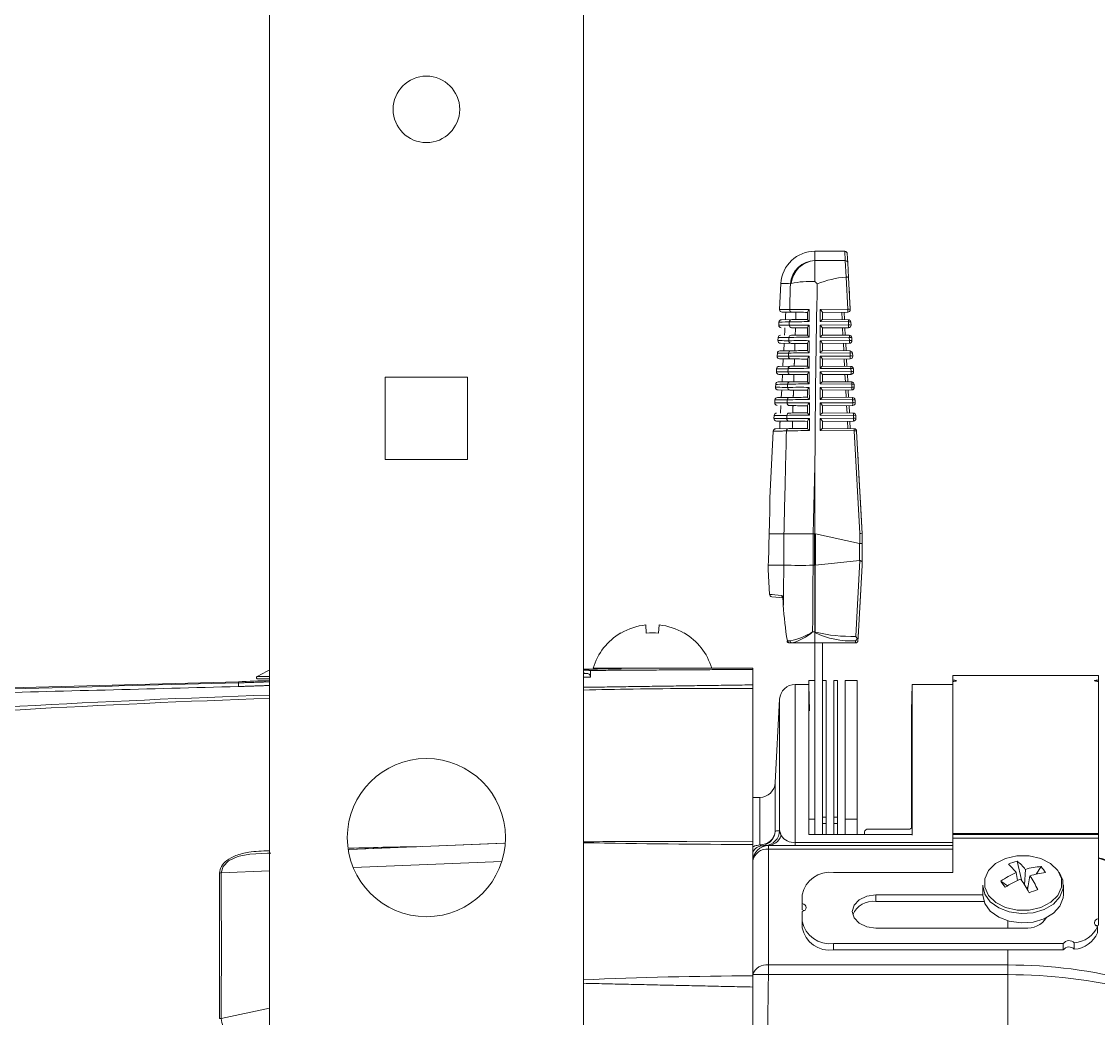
# Model space of a CAD drawing. Extents: x 8 to 113, y 2 to 87.
# Drawn here: x 14.934 to 19.222, y 38.847 to 42.817 of the extents above; entities that cross this region are included whole.
import ezdxf

# ---------------------------------------------------------------- set-up
doc = ezdxf.new("R2010")
doc.units = 0
doc.header["$MEASUREMENT"] = 0
doc.layers.add('OBJECT', color=7, linetype='CONTINUOUS')

msp = doc.modelspace()

# ---------------------------------------------------------------- linework, layer by layer
at = {"layer": 'OBJECT', "linetype": 'Continuous', "lineweight": 15}
for p, q in [((15.921, 44.9977), (15.921, 36.0251)), ((17.171, 44.9977), (17.171, 36.0251)), ((18.2117, 41.9027), (18.0927, 41.9027)), ((18.2136, 41.8657), (18.2117, 41.9027)), ((18.2236, 41.8564), (18.2217, 41.8933)), ((18.0931, 41.8657), (18.2136, 41.8657)), ((18.2168, 41.8001), (18.2136, 41.8657)), ((18.2236, 41.8564), (18.2267, 41.7977)), ((17.9578, 41.7748), (17.9524, 41.6708)), ((18.224, 41.6714), (18.2172, 41.8001)), ((18.2267, 41.7977), (18.2334, 41.6708)), ((18.2289, 41.7574), (18.2302, 41.7316)), ((18.2334, 41.6708), (18.2318, 41.7024)), ((18.0021, 41.6599), (17.9623, 41.6602)), ((18.1136, 41.6705), (18.224, 41.6714)), ((18.1136, 41.6224), (18.1136, 41.6705)), ((18.2235, 41.6602), (18.1231, 41.6593)), ((18.1231, 41.6595), (18.1231, 41.6311)), ((18.2011, 41.6304), (18.1995, 41.66)), ((18.209, 41.6601), (18.2105, 41.6303)), ((17.9498, 41.6207), (17.9491, 41.6088)), ((18.0007, 41.6306), (17.9597, 41.6302)), ((18.2266, 41.6214), (18.1136, 41.6224)), ((18.1136, 41.6085), (18.2272, 41.6095)), ((18.1136, 41.5604), (18.1136, 41.6085)), ((18.1231, 41.6311), (18.2262, 41.6302)), ((18.2268, 41.5983), (18.1231, 41.5973)), ((18.1231, 41.5975), (18.1231, 41.5691)), ((18.2044, 41.5684), (18.2028, 41.598)), ((18.2122, 41.5981), (18.2138, 41.5683)), ((18.2272, 41.6095), (18.2266, 41.6214)), ((18.2361, 41.6207), (18.2367, 41.6088)), ((17.9465, 41.5587), (17.9459, 41.5468)), ((18.2299, 41.5594), (18.1136, 41.5604)), ((18.1231, 41.5691), (18.2295, 41.5682)), ((18.2305, 41.5475), (18.2299, 41.5594)), ((18.2394, 41.5587), (18.24, 41.5468)), ((17.9532, 41.5061), (17.9973, 41.5065)), ((17.9986, 41.5359), (17.9558, 41.5363)), ((17.9704, 41.5363), (17.9688, 41.5061)), ((18.1136, 41.5465), (18.2305, 41.5475)), ((18.1136, 41.4984), (18.1136, 41.5465)), ((18.2301, 41.5363), (18.1231, 41.5353)), ((18.1231, 41.5355), (18.1231, 41.5071)), ((18.1231, 41.5071), (18.2327, 41.5061)), ((18.2077, 41.5064), (18.2061, 41.5361)), ((18.2155, 41.5362), (18.2171, 41.5063)), ((17.9433, 41.4967), (17.9427, 41.4849)), ((17.9969, 41.4739), (17.9525, 41.4743)), ((17.9671, 41.4744), (17.9655, 41.4441)), ((18.2332, 41.4974), (18.1136, 41.4984)), ((18.1136, 41.4845), (18.2338, 41.4855)), ((18.1136, 41.4364), (18.1136, 41.4845)), ((18.2334, 41.4743), (18.1231, 41.4733)), ((18.1231, 41.4735), (18.1231, 41.4451)), ((18.2109, 41.4443), (18.2094, 41.4741)), ((18.2188, 41.4742), (18.2204, 41.4442)), ((18.2338, 41.4855), (18.2332, 41.4974)), ((18.2426, 41.4967), (18.2433, 41.4848)), ((17.94, 41.4347), (17.9394, 41.4229)), ((17.9499, 41.4441), (17.9956, 41.4445)), ((18.2364, 41.4353), (18.1136, 41.4364)), ((18.1136, 41.4225), (18.2371, 41.4236)), ((18.1136, 41.3744), (18.1136, 41.4225)), ((18.1231, 41.4451), (18.236, 41.4441)), ((18.2371, 41.4236), (18.2364, 41.4353)), ((18.2459, 41.4346), (18.2465, 41.4229)), ((16.382, 41.4017), (16.382, 41.0737)), ((16.71, 41.4017), (16.382, 41.4017)), ((16.71, 41.0737), (16.71, 41.4017)), ((17.9467, 41.3821), (17.9939, 41.3825)), ((17.9952, 41.4119), (17.9493, 41.4123)), ((17.9639, 41.4124), (17.9623, 41.382)), ((18.2366, 41.4123), (18.1231, 41.4113)), ((18.1231, 41.4115), (18.1231, 41.3831)), ((18.1231, 41.3831), (18.2393, 41.3821)), ((18.2142, 41.3823), (18.2126, 41.4121)), ((18.2221, 41.4122), (18.2236, 41.3822)), ((17.9368, 41.3727), (17.9362, 41.361)), ((17.9936, 41.35), (17.9461, 41.3504)), ((17.9606, 41.3504), (17.959, 41.32)), ((18.2397, 41.3733), (18.1136, 41.3744)), ((18.1136, 41.3605), (18.2403, 41.3616)), ((18.1136, 41.3124), (18.1136, 41.3605)), ((18.2399, 41.3504), (18.1231, 41.3493)), ((18.1231, 41.3495), (18.1231, 41.3211)), ((18.2175, 41.3203), (18.2159, 41.3502)), ((18.2253, 41.3502), (18.2269, 41.3202)), ((18.2403, 41.3616), (18.2397, 41.3733)), ((18.2492, 41.3726), (18.2498, 41.3609)), ((17.9335, 41.3107), (17.9329, 41.299)), ((17.9434, 41.3201), (17.9923, 41.3205)), ((18.243, 41.3113), (18.1136, 41.3124)), ((18.1136, 41.2985), (18.2436, 41.2996)), ((18.1136, 41.2504), (18.1136, 41.2985)), ((18.1231, 41.3211), (18.2426, 41.3201)), ((18.2436, 41.2996), (18.243, 41.3113)), ((18.2525, 41.3106), (18.2531, 41.2989)), ((18.2463, 41.2492), (18.1136, 41.2504)), ((18.2432, 41.2884), (18.1231, 41.2873)), ((18.1231, 41.2875), (18.1231, 41.2591)), ((18.1231, 41.2591), (18.2458, 41.258)), ((18.2208, 41.2582), (18.2192, 41.2882)), ((18.2286, 41.2883), (18.2302, 41.2582)), ((18.2469, 41.2376), (18.2463, 41.2492)), ((17.9303, 41.2487), (17.9297, 41.2371)), ((17.9904, 41.226), (17.9396, 41.2264)), ((18.1136, 41.2365), (18.2469, 41.2376)), ((18.1136, 41.1884), (18.1136, 41.2365)), ((18.2464, 41.2264), (18.1231, 41.2253)), ((18.1231, 41.2255), (18.1231, 41.1971)), ((18.224, 41.1962), (18.2224, 41.2262)), ((18.2319, 41.2263), (18.2335, 41.1961)), ((18.2557, 41.2486), (18.2563, 41.237)), ((17.927, 41.1867), (17.913, 40.9192)), ((17.9369, 41.196), (17.9891, 41.1965)), ((18.2495, 41.1872), (18.1136, 41.1884)), ((18.1231, 41.1971), (18.2491, 41.196)), ((18.2711, 40.7787), (18.2495, 41.1872)), ((18.259, 41.1865), (18.2806, 40.7777)), ((18.2629, 41.1133), (18.259, 41.1865)), ((18.265, 41.0732), (18.2629, 41.1133)), ((16.382, 41.0737), (16.71, 41.0737)), ((18.0931, 41.0664), (18.0931, 40.7778)), ((18.2752, 40.8789), (18.2682, 41.0127)), ((18.2806, 40.7777), (18.2752, 40.8789)), ((17.9697, 40.7777), (17.9102, 40.7777)), ((17.9697, 40.6532), (17.9697, 40.7777)), ((18.0859, 40.7777), (18.0863, 40.7777)), ((18.0863, 40.7777), (18.0863, 40.6527)), ((18.0915, 40.7777), (18.0863, 40.7777)), ((18.0915, 40.6527), (18.0915, 40.7777)), ((18.0947, 40.7774), (18.0947, 40.6529)), ((18.2709, 40.7392), (18.0947, 40.7774)), ((18.2711, 40.7392), (18.2711, 40.7787)), ((18.2806, 40.7777), (18.2806, 40.7777)), ((18.2806, 40.7777), (18.2806, 40.7386)), ((18.2709, 40.7392), (18.2711, 40.7392)), ((18.2709, 40.6715), (18.2709, 40.7392)), ((18.2806, 40.7386), (18.2806, 40.661)), ((17.9691, 40.6527), (17.9067, 40.6527)), ((18.0863, 40.6527), (18.0858, 40.6527)), ((18.0863, 40.6527), (18.0915, 40.6527)), ((18.0923, 40.6527), (18.0915, 40.6527)), ((18.0923, 40.3872), (18.0923, 40.6527)), ((18.0947, 40.6529), (18.0939, 40.6528)), ((18.0939, 40.6528), (18.0939, 40.3872)), ((18.0947, 40.6529), (18.2709, 40.6715)), ((18.2559, 40.3692), (18.2722, 40.6713)), ((18.2806, 40.6527), (18.2649, 40.3645)), ((18.2713, 40.4824), (18.2806, 40.6527)), ((18.2806, 40.661), (18.2806, 40.6527)), ((17.9066, 40.6349), (17.9119, 40.5364)), ((17.9697, 40.5227), (17.921, 40.5269)), ((17.966, 40.5115), (17.967, 40.4935)), ((17.4216, 40.3819), (17.4192, 40.4148)), ((17.4728, 40.4148), (17.4703, 40.3819)), ((17.3195, 40.3828), (17.3202, 40.3819)), ((17.5717, 40.3819), (17.5725, 40.3828)), ((18.0838, 40.3872), (18.0923, 40.3872)), ((18.0931, 40.3842), (18.0931, 40.3427)), ((18.2543, 40.3428), (18.2547, 40.3511)), ((18.2643, 40.3523), (18.2663, 40.3893)), ((18.2649, 40.3645), (18.2643, 40.3523)), ((18.0931, 40.3427), (18.0014, 40.3427)), ((18.2454, 40.3427), (18.0931, 40.3427)), ((18.0931, 40.3427), (18.0931, 40.1612)), ((18.1231, 40.3427), (18.1231, 40.1612)), ((17.21, 40.2427), (17.682, 40.2427)), ((17.321, 40.2427), (17.321, 40.24)), ((17.571, 40.242), (17.571, 40.2427)), ((17.846, 40.2427), (17.846, 40.2375)), ((17.846, 40.2375), (17.846, 40.176)), ((15.7973, 40.1883), (11.5546, 40.0772)), ((15.7973, 40.1883), (15.7973, 40.1839)), ((15.921, 40.2087), (15.8721, 40.2087)), ((15.921, 40.1995), (15.8748, 40.1995)), ((18.0691, 40.1777), (18.0143, 40.1777)), ((18.0143, 40.1777), (18.0143, 39.5476)), ((18.0931, 40.1927), (18.0691, 40.1927)), ((18.0691, 39.6405), (18.0691, 40.1927)), ((18.138, 40.1927), (18.1231, 40.1927)), ((18.138, 40.1927), (18.138, 39.6494)), ((18.1829, 40.1927), (18.168, 40.1927)), ((18.168, 40.1927), (18.168, 39.6494)), ((18.1829, 40.1927), (18.1829, 39.6494)), ((18.2609, 40.1927), (18.2129, 40.1927)), ((18.2129, 40.1927), (18.2129, 39.6405)), ((18.2609, 40.1927), (18.2609, 39.6405)), ((18.4796, 40.1776), (18.4768, 40.072)), ((18.6418, 40.1777), (18.4796, 40.1777)), ((19.2218, 40.2137), (18.6418, 40.2137)), ((18.6418, 40.2137), (18.6418, 40.1949)), ((18.6418, 40.1898), (18.6418, 40.1949)), ((18.6418, 40.1898), (18.6418, 39.5835)), ((19.2218, 40.2137), (19.2218, 40.1949)), ((19.2218, 40.1898), (19.2218, 40.1949)), ((19.2218, 40.1898), (19.2218, 39.5835)), ((17.846, 39.5449), (17.846, 40.1614)), ((18.0719, 40.0719), (18.0691, 40.1758)), ((18.0931, 39.6405), (18.0931, 40.1612)), ((18.1231, 40.1612), (18.1231, 39.6494)), ((17.9523, 40.119), (17.9349, 39.7865)), ((17.9523, 39.5948), (17.9523, 40.119)), ((18.4768, 40.0727), (18.4768, 39.6381)), ((17.9349, 39.7865), (17.9349, 39.5937)), ((18.48, 39.7587), (18.4768, 39.6381)), ((17.873, 39.7277), (17.846, 39.7277)), ((17.873, 39.5387), (17.873, 39.7277)), ((18.0691, 39.6405), (18.0931, 39.6405)), ((18.0691, 39.6405), (18.0691, 39.6226)), ((18.0931, 39.6405), (18.0931, 39.5798)), ((18.1231, 39.6494), (18.138, 39.6494)), ((18.1231, 39.6243), (18.1231, 39.6494)), ((18.138, 39.6243), (18.1231, 39.6243)), ((18.1231, 39.5798), (18.1231, 39.6243)), ((18.138, 39.6494), (18.138, 39.6243)), ((18.138, 39.5798), (18.138, 39.6243)), ((18.168, 39.6494), (18.1829, 39.6494)), ((18.168, 39.6243), (18.168, 39.6494)), ((18.1829, 39.6243), (18.168, 39.6243)), ((18.168, 39.5798), (18.168, 39.6243)), ((18.1829, 39.6494), (18.1829, 39.6243)), ((18.1829, 39.5798), (18.1829, 39.6243)), ((18.2609, 39.6405), (18.2129, 39.6405)), ((18.2129, 39.5798), (18.2129, 39.6405)), ((18.2609, 39.5798), (18.2609, 39.6405)), ((18.0685, 39.5798), (18.4802, 39.5798)), ((19.2218, 39.5835), (18.6418, 39.5835)), ((18.6418, 39.5807), (18.6418, 39.5835)), ((19.2218, 39.5807), (18.6418, 39.5807)), ((18.6418, 39.5658), (18.6418, 39.5807)), ((19.2218, 39.5835), (19.2218, 39.5807)), ((19.2218, 39.5807), (19.2218, 39.5658)), ((16.8602, 39.5462), (16.2347, 39.5197)), ((16.8541, 39.5458), (16.2401, 39.5197)), ((17.846, 39.5531), (17.5831, 39.5528)), ((17.846, 39.0172), (17.846, 39.5403)), ((17.9028, 39.536), (18.0143, 39.5359)), ((17.9079, 39.5359), (17.9079, 39.5216)), ((17.9079, 39.5359), (18.6418, 39.5359)), ((18.0143, 39.5359), (18.0143, 39.5476)), ((18.0143, 39.5476), (18.6418, 39.5476)), ((18.6418, 39.5359), (18.0143, 39.5359)), ((18.6418, 39.5658), (18.6418, 39.4287)), ((19.2218, 39.5658), (18.6418, 39.5658)), ((19.2218, 39.5658), (19.2218, 39.2449)), ((15.921, 39.5061), (15.9128, 39.5057)), ((17.9079, 39.5216), (17.9079, 39.0606)), ((18.6418, 39.5216), (17.9079, 39.5216)), ((16.846, 39.4724), (16.2544, 39.4484)), ((18.8977, 39.474), (18.915, 39.3996)), ((18.9934, 39.4522), (18.9735, 39.4221)), ((15.921, 39.4349), (15.7295, 39.4272)), ((18.6418, 39.4287), (18.1668, 39.4287)), ((18.8944, 39.4281), (18.8995, 39.3966)), ((18.9277, 39.3797), (18.9307, 39.4412)), ((18.9492, 39.4156), (18.9395, 39.3599)), ((18.7608, 39.3787), (18.7608, 39.3417)), ((18.833, 39.3941), (18.8601, 39.3761)), ((18.9421, 39.3746), (18.9361, 39.3656)), ((19.0828, 39.3417), (19.0828, 39.3787)), ((18.0418, 39.3404), (18.0418, 39.305)), ((18.7609, 39.3393), (18.3353, 39.3393)), ((18.3353, 39.3138), (18.3353, 39.3393)), ((18.0418, 39.305), (18.0418, 39.2795)), ((18.7657, 39.3138), (18.3353, 39.3138)), ((18.0418, 39.2732), (18.0418, 39.2343)), ((18.0418, 39.2088), (18.0418, 39.2343)), ((18.8609, 39.2363), (18.8609, 39.2071)), ((19.2218, 39.2194), (19.2218, 39.2449)), ((18.3353, 39.2071), (18.9283, 39.2071)), ((19.2185, 39.214), (19.2185, 39.1886)), ((19.1255, 39.1228), (19.1255, 39.1483)), ((19.0819, 39.1459), (18.1668, 39.1459)), ((18.1668, 39.1459), (18.1668, 39.1204)), ((19.0819, 39.1204), (18.1668, 39.1204)), ((18.8609, 39.1204), (18.8609, 39.0606)), ((19.0819, 39.1459), (19.0819, 39.1204)), ((17.9079, 39.0221), (17.9079, 39.0606)), ((17.9079, 39.0606), (18.8609, 39.0606)), ((18.8609, 39.0221), (17.9079, 39.0221)), ((18.8609, 39.0221), (18.8609, 39.0606)), ((18.8609, 39.0221), (18.8609, 38.8122)), ((15.921, 38.8883), (15.7295, 38.8479))]:
    msp.add_line(p, q, dxfattribs=at)
at = {"layer": 'OBJECT', "linetype": 'Continuous', "lineweight": 15, "flags": 128}
for points in [[(17.9655, 40.5165), (17.9658, 40.5145), (17.9659, 40.5116)], [(17.9662, 40.5117), (17.966, 40.5116), (17.966, 40.5116)], [(17.9672, 40.4935), (17.967, 40.4935), (17.967, 40.4935)], [(18.2544, 40.3428), (18.2544, 40.3428), (18.2543, 40.3428)], [(15.921, 40.2343), (15.9124, 40.2306), (15.8721, 40.2087)], [(15.9129, 39.5054), (15.843, 39.5016), (15.8009, 39.4941), (15.7923, 39.4915), (15.7631, 39.4779), (15.7582, 39.4746), (15.737, 39.4523), (15.7295, 39.4272), (15.7295, 39.4272), (15.7295, 39.4272)], [(19.0597, 39.4371), (19.0311, 39.4648), (18.9919, 39.4849), (18.9457, 39.4954), (18.8973, 39.4953), (18.8513, 39.4847), (18.8121, 39.4645), (18.7837, 39.4367), (18.7688, 39.4041), (18.7689, 39.3699), (18.784, 39.3373), (18.8126, 39.3097), (18.8518, 39.2896), (18.8979, 39.2791), (18.9464, 39.2791), (18.9924, 39.2898), (19.0316, 39.31), (19.06, 39.3377), (19.0748, 39.3703), (19.0747, 39.4046), (19.0597, 39.4371)], [(19.2218, 39.4863), (19.3609, 39.4399), (19.3609, 39.4399), (19.3609, 39.4399)], [(18.7608, 39.3787), (18.7609, 39.3759), (18.7692, 39.3425), (18.7911, 39.3123), (18.8246, 39.288), (18.8667, 39.2717), (18.9137, 39.265), (18.9615, 39.2683), (19.0057, 39.2815), (19.0425, 39.3033), (19.0686, 39.3318), (19.0816, 39.3645), (19.0804, 39.3984), (19.0651, 39.4306), (19.0651, 39.4306)], [(18.3353, 39.3393), (18.2996, 39.3343), (18.2692, 39.3199), (18.249, 39.2985), (18.2418, 39.2732), (18.249, 39.2479), (18.2692, 39.2264), (18.2996, 39.2121), (18.3353, 39.2071)], [(18.7608, 39.3417), (18.7609, 39.3389), (18.7692, 39.3055), (18.7911, 39.2753), (18.8246, 39.251), (18.8667, 39.2347), (18.9137, 39.228), (18.9615, 39.2313), (19.0057, 39.2445), (19.0425, 39.2663), (19.0686, 39.2948), (19.0816, 39.3275), (19.0828, 39.3417)], [(18.0418, 39.2732), (18.0484, 39.2756), (18.0536, 39.2793), (18.0569, 39.2839), (18.0581, 39.2891), (18.0569, 39.2942), (18.0536, 39.2989), (18.0484, 39.3026), (18.0418, 39.305)], [(18.0498, 39.2764), (18.0484, 39.2771), (18.0418, 39.2795)], [(19.2218, 39.2449), (19.2157, 39.2426), (19.2106, 39.2393), (19.2072, 39.235), (19.2057, 39.2302), (19.2062, 39.2253), (19.2086, 39.2208), (19.2129, 39.2169), (19.2185, 39.214)], [(19.2218, 39.2194), (19.2157, 39.2172), (19.2139, 39.2162)]]:
    msp.add_lwpolyline(points, dxfattribs=at)
at = {"layer": 'OBJECT', "linetype": 'Continuous', "lineweight": 15}
for centre, radius in [((16.546, 42.4677), 0.1325), ((16.546, 39.5677), 0.315)]:
    msp.add_circle(centre, radius, dxfattribs=at)
for centre, radius, start, end in [((18.0931, 41.7673), 0.1355, 90, 177), ((18.2117, 41.8927), 0.01, 3.0226, 85.0653), ((18.0968, 41.7644), 0.1018, 92.0697, 174.926), ((18.1003, 41.7637), 0.1022, 94.0601, 173.7879), ((18.2137, 41.8558), 0.00991, 3.4707, 90.555), ((18.0739, 41.4115), 0.3709, 87.0415, 101.708), ((70.1686, 40.7496), 52.0765, 178.87414, 179.65145), ((18.2522, 41.3969), 0.4047, 95.0181, 111.76), ((17.9624, 41.6702), 0.01, 176.9496, 269.5), ((18.0356, 38.3265), 3.3442, 89.4143, 90.7398), ((18.0023, 41.6698), 0.00992, 176.5032, 268.9399), ((18.0869, 41.6518), 0.0254, 132.5076, 159.8077), ((18.08, 41.6319), 0.0512, 32.6511, 48.9462), ((18.1696, 41.6679), 0.0545, 351.8664, 3.6806), ((18.2234, 41.6702), 0.01, 270.5, 3.0226), ((18.2273, 41.6513), 0.0204, 72.3835, 99.2788), ((17.9591, 41.6083), 0.01, 176.5331, 269.5), ((17.9598, 41.6202), 0.01, 90.5, 176.6468), ((18.0342, 38.1705), 3.4382, 89.4042, 90.7253), ((18.0005, 41.6078), 0.00992, 176.4854, 268.9194), ((18.0009, 41.6207), 0.00989, 91.0021, 177.5873), ((18.0808, 38.6871), 2.9354, 90.2135, 91.7536), ((18.091, 41.6465), 0.032, 209.3648, 228.7546), ((18.0873, 41.5893), 0.0259, 132.1814, 159.2559), ((18.1833, 41.5562), 0.0961, 128.7847, 136.446), ((18.08, 41.5699), 0.0512, 32.6511, 48.9462), ((18.1857, 41.6238), 0.041, 356.6853, 9), ((18.2261, 41.6202), 0.01, 3.0226, 89.5), ((18.2299, 41.6013), 0.0204, 72.3835, 99.2788), ((18.1728, 41.606), 0.0545, 351.8664, 3.6806), ((18.2267, 41.6083), 0.01, 270.5, 3.0226), ((18.2305, 41.5893), 0.0204, 72.3835, 99.2788), ((17.9565, 41.5582), 0.01, 90.5, 176.1343), ((17.9992, 41.5586), 0.00989, 91.0203, 177.6082), ((18.0815, 38.506), 3.0545, 90.214, 91.7295), ((18.0923, 41.586), 0.0339, 210.3345, 228.8621), ((18.1833, 41.4942), 0.0961, 128.7847, 136.446), ((18.189, 41.5618), 0.041, 356.6853, 9), ((18.2294, 41.5582), 0.01, 3.0226, 89.5), ((18.2332, 41.5393), 0.0204, 72.3835, 99.2788), ((17.9533, 41.4961), 0.01, 90.5, 175.6235), ((17.9559, 41.5463), 0.01, 176.0214, 269.5), ((17.9974, 41.4966), 0.00989, 91.0387, 177.6293), ((18.0328, 38.0154), 3.5313, 89.3946, 90.7115), ((17.9988, 41.5458), 0.00991, 176.4672, 268.8985), ((18.0878, 41.5267), 0.0266, 131.9361, 158.6414), ((18.0939, 41.5256), 0.0361, 211.3147, 228.9369), ((18.08, 41.5079), 0.0512, 32.6511, 48.9462), ((18.1833, 41.4322), 0.0961, 128.7847, 136.446), ((18.1761, 41.544), 0.0545, 351.8664, 3.6806), ((18.23, 41.5463), 0.01, 270.5, 3.0226), ((18.2338, 41.5274), 0.0204, 72.3835, 99.2788), ((18.1922, 41.4997), 0.041, 356.6853, 9), ((18.2326, 41.4961), 0.01, 3.0226, 89.5), ((17.9526, 41.4843), 0.01, 175.5116, 269.5), ((18.0314, 37.8614), 3.6233, 89.3854, 90.6982), ((17.9971, 41.4838), 0.00991, 176.4488, 268.8773), ((18.0821, 38.3253), 3.1732, 90.2142, 91.7066), ((18.0884, 41.4641), 0.0273, 131.7096, 158.0257), ((18.08, 41.4459), 0.0512, 32.6511, 48.9462), ((18.2365, 41.4772), 0.0204, 72.3835, 99.2788), ((18.1794, 41.482), 0.0545, 351.8664, 3.6806), ((18.2333, 41.4843), 0.01, 270.5, 3.0226), ((18.2371, 41.4654), 0.0204, 72.3835, 99.2788), ((17.9494, 41.4223), 0.01, 175.0037, 269.5), ((17.95, 41.4341), 0.01, 90.5, 175.1147), ((17.9954, 41.4218), 0.00991, 176.4302, 268.8558), ((18.03, 37.7083), 3.7144, 89.3767, 90.6855), ((17.9958, 41.4346), 0.00988, 91.0575, 177.6507), ((18.0827, 38.1451), 3.2914, 90.2142, 91.685), ((18.0957, 41.4655), 0.0385, 212.3056, 228.9796), ((18.089, 41.4015), 0.0281, 131.5014, 157.4087), ((18.1833, 41.3702), 0.0961, 128.7847, 136.446), ((18.08, 41.3839), 0.0512, 32.6511, 48.9462), ((18.1955, 41.4377), 0.041, 356.6853, 9), ((18.2359, 41.4341), 0.01, 3.0226, 89.5), ((18.2397, 41.4152), 0.0204, 72.3835, 99.2788), ((18.1826, 41.4201), 0.0545, 351.8664, 3.6806), ((18.2365, 41.4223), 0.01, 270.5, 3.0226), ((18.2404, 41.4034), 0.0204, 72.3835, 99.2788), ((17.9468, 41.3721), 0.01, 90.5, 174.6079), ((17.9941, 41.3726), 0.00988, 91.0765, 177.6725), ((18.0977, 41.4057), 0.0414, 213.3071, 228.9908), ((18.1833, 41.3082), 0.0961, 128.7847, 136.446), ((18.1988, 41.3757), 0.041, 356.6853, 9), ((18.2392, 41.3721), 0.01, 3.0226, 89.5), ((17.9461, 41.3604), 0.01, 174.4978, 269.5), ((18.0286, 37.5563), 3.8045, 89.3683, 90.6733), ((17.9938, 41.3599), 0.00991, 176.4113, 268.834), ((18.0833, 37.9655), 3.409, 90.2141, 91.6645), ((18.0896, 41.3388), 0.0288, 131.311, 156.7902), ((18.08, 41.3219), 0.0512, 32.6511, 48.9462), ((18.243, 41.3532), 0.0204, 72.3835, 99.2788), ((18.1859, 41.3581), 0.0545, 351.8664, 3.6806), ((18.2398, 41.3604), 0.01, 270.5, 3.0226), ((18.2436, 41.3415), 0.0204, 72.3835, 99.2788), ((17.9429, 41.2984), 0.01, 173.9939, 269.5), ((17.9435, 41.3101), 0.01, 90.5, 174.103), ((18.0272, 37.4053), 3.8935, 89.3604, 90.6616), ((17.9922, 41.2979), 0.0099, 176.3921, 268.8118), ((17.9925, 41.3106), 0.00988, 91.0959, 177.6945), ((18.0838, 37.7866), 3.5259, 90.2137, 91.645), ((18.1001, 41.3462), 0.0448, 214.3194, 228.971), ((18.0902, 41.2762), 0.0297, 131.138, 156.17), ((18.1833, 41.2462), 0.0961, 128.7847, 136.446), ((18.08, 41.2599), 0.0512, 32.6511, 48.9462), ((18.2021, 41.3136), 0.041, 356.6853, 9), ((18.2425, 41.3101), 0.01, 3.0226, 89.5), ((18.2463, 41.2911), 0.0204, 72.3835, 99.2788), ((18.1892, 41.2961), 0.0545, 351.8664, 3.6806), ((18.2431, 41.2984), 0.01, 270.5, 3.0226), ((18.2469, 41.2795), 0.0204, 72.3835, 99.2788), ((17.9403, 41.248), 0.01, 90.5, 173.6003), ((17.9909, 41.2486), 0.00987, 91.1155, 177.7169), ((18.0844, 37.6085), 3.642, 90.2133, 91.6264), ((18.1029, 41.2872), 0.0488, 215.3425, 228.9209), ((18.1833, 41.1842), 0.0961, 128.7847, 136.446), ((18.2053, 41.2516), 0.041, 356.6853, 9), ((18.2457, 41.248), 0.01, 3.0226, 89.5), ((18.2496, 41.2291), 0.0204, 72.3835, 99.2788), ((17.9396, 41.2364), 0.01, 173.4921, 269.5), ((18.0259, 37.2553), 3.9814, 89.3527, 90.6503), ((17.9906, 41.2359), 0.0099, 176.3727, 268.7893), ((18.0905, 41.2138), 0.03, 130.7619, 155.7681), ((18.08, 41.1979), 0.0512, 32.6511, 48.9462), ((18.1925, 41.2341), 0.0545, 351.8664, 3.6806), ((18.2464, 41.2364), 0.01, 270.5, 3.0226), ((18.2502, 41.2175), 0.0204, 72.3835, 99.2788), ((17.937, 41.186), 0.01, 90.5, 173.0997), ((17.9893, 41.1866), 0.00987, 91.1354, 177.7395), ((18.0849, 37.4313), 3.7572, 90.2127, 91.6088), ((18.1063, 41.2289), 0.0537, 216.3763, 228.841), ((18.1833, 41.1222), 0.0961, 128.7847, 136.446), ((18.2086, 41.1896), 0.041, 356.6853, 9), ((18.249, 41.186), 0.01, 3.0226, 89.5), ((18.2528, 41.1671), 0.0204, 72.3835, 99.2788), ((15.6745, 40.7778), 2.2357, 356.797, 359.997), ((18.0287, 27.478), 13.2998, 89.75368, 90.25417), ((18.2739, 40.7584), 0.0204, 70.7925, 97.7656), ((18.2734, 40.7007), 0.0385, 79.2371, 93.3874), ((17.9072, 40.6529), 0.000571, 175.0435, 195.2855), ((18.0328, 41.8136), 1.1621, 266.8871, 272.6125), ((18.2711, 40.6688), 0.00279, 66.3314, 95.7488), ((17.9219, 40.5369), 0.01, 183.1059, 265), ((17.9324, 40.5137), 0.0339, 356.5671, 32.9253), ((17.9709, 40.5326), 0.01, 182.5491, 224.0319), ((17.9324, 40.5147), 0.0332, 3.1976, 20.1598), ((19.2103, 40.5627), 1.2451, 183.1881, 189.777), ((17.4459, 40.1693), 0.2469, 96.217, 120.6029), ((17.446, 40.1693), 0.2469, 59.3971, 83.783), ((17.446, 40.1711), 0.2466, 120.8571, 163.1157), ((17.446, 40.0736), 0.3092, 85.4883, 94.5117), ((17.446, 40.1711), 0.2466, 16.8843, 59.1429), ((17.9811, 40.3622), 0.0111, 273.647, 281.4948), ((17.9917, 40.3527), 0.01, 189.2546, 270), ((17.9924, 40.3518), 0.00906, 182.8157, 265.6379), ((17.9428, 40.6078), 0.2618, 281.245, 302.5818), ((18.0025, 40.3512), 0.00857, 181.3596, 262.7702), ((17.9379, 40.5592), 0.2256, 286.3575, 310.327), ((18.0923, 40.503), 0.1158, 269.9998, 270.7808), ((18.0988, 40.3873), 0.00647, 180.6018, 208.6173), ((18.0034, 40.4786), 0.1302, 313.5438, 314.5094), ((18.238, 40.6809), 0.3302, 243.9731, 272.8955), ((18.096, 40.3874), 0.00215, 184.0903, 230.9773), ((18.2371, 40.9805), 0.6116, 256.5363, 271.7611), ((18.2543, 40.3528), 0.00999, 269.9506, 356.8551), ((18.2543, 40.3528), 0.01, 270.809, 356.8941), ((18.228, 40.3746), 0.0355, 318.6073, 336.2822), ((18.2596, 40.3657), 0.00548, 279.8497, 346.9136), ((17.846, -10.4173), 50.66, 90.59378, 90.76344), ((17.1852, 40.2078), 0.0138, 354.7866, 73.5022), ((17.846, -10.4173), 50.66, 90, 90.31102), ((17.846, -10.4303), 50.66, 92.17767, 92.31765), ((18.5718, 40.2848), 2.7763, 182.084, 182.385), ((18.0066, 40.2303), 2.2098, 181.2046, 181.5828), ((15.8748, 40.2045), 0.005, 122.5681, 270), ((18.0143, 40.1157), 0.062, 90, 177), ((18.6454, 40.1642), 0.0309, 65.9361, 96.6776), ((18.6435, 40.2333), 0.0436, 267.8666, 289.518), ((17.5002, -6.6515), 46.8132, 91.93324, 96.80007), ((15.7973, 40.1843), 0.015, 271.4966, 272.3164), ((17.6064, -7.7549), 47.9069, 92.01621, 96.76999), ((17.873, 39.7897), 0.062, 270, 357), ((17.8748, 39.5991), 0.0603, 268.2797, 354.8879), ((17.873, 39.5967), 0.062, 279.0484, 357.2006), ((17.8904, 39.5975), 0.062, 275.1283, 357.4892), ((18.3033, 39.5874), 0.0136, 81.1885, 166.6382), ((17.9565, 82.2443), 42.7042, 268.94595, 269.85165), ((17.908, 39.4739), 0.062, 90.0043, 178.8483), ((17.888, 39.4873), 0.0484, 96.2308, 150.2359), ((17.8816, 39.5482), 0.0128, 227.8809, 275.1675), ((17.9095, 38.5889), 0.9469, 90.8165, 91.616), ((17.9022, 39.5959), 0.0599, 270.5706, 340.0611), ((18.0126, 39.6138), 0.0663, 215.3431, 271.4724), ((17.9019, 39.4652), 0.0568, 83.8516, 169.9202), ((18.9575, 39.2561), 0.226, 105.3356, 114.4774), ((18.6874, 39.2705), 0.2602, 37.277, 47.3008), ((18.7823, 39.325), 0.1885, 38.0849, 52.2527), ((19.0081, 39.1832), 0.2694, 93.1354, 106.6989), ((18.8664, 39.342), 0.1682, 30.8699, 40.9577), ((18.9301, 38.4063), 1.1198, 67.376, 74.8996), ((15.7199, 39.5021), 0.0755, 271.883, 277.252), ((18.1512, 39.3183), 0.1116, 81.9505, 168.5782), ((19.0381, 39.0959), 0.362, 113.3807, 124.5148), ((19.0431, 39.1151), 0.3148, 95.9011, 107.3381), ((18.5572, 39.1615), 0.4672, 25.2284, 32.9517), ((19.3331, 39.7381), 0.607, 214.5181, 217.3095), ((19.0857, 38.9906), 0.4467, 112.7479, 121.8018), ((18.3268, 39.0084), 0.7064, 28.7735, 33.9164), ((20.4722, 35.1866), 4.4328, 109.6737, 110.1393), ((18.3252, 39.2257), 0.0887, 83.4616, 156.9255), ((18.1512, 39.2564), 0.1116, 191.4218, 278.0495), ((18.9369, 39.3006), 0.0939, 264.7741, 326.6871), ((18.1512, 39.2309), 0.1116, 191.4218, 278.0495), ((19.1156, 39.2609), 0.113, 275.0061, 335.5226), ((19.1046, 39.13), 0.0277, 41.1415, 145.0387), ((19.1156, 39.2354), 0.113, 275.0061, 335.5226), ((19.1046, 39.1046), 0.0277, 41.1415, 145.0387), ((17.8991, 39.0057), 0.0556, 80.8363, 162.9669), ((17.8776, 38.0916), 0.931, 88.1341, 91.9491), ((18.8604, 37.0639), 1.9967, 75.4501, 89.986), ((18.8584, 36.9106), 2.1115, 76.2817, 89.9313), ((17.8934, 22.7948), 16.2224, 90.16739, 92.55226), ((15.7199, 38.9442), 0.0967, 271.4822, 275.6704)]:
    msp.add_arc(centre, radius, start, end, dxfattribs=at)
for centre, major_axis, ratio, start_param, end_param in [((20.1556, 36.7594), (0, 19.0675), 0.111038, 1.342949, 1.358461), ((18.0915, 41.755), (0, 0.9773), 0.122785, 3.141593, 3.154684), ((18.0915, 41.7557), (-0.0064, 0.9787), 0.122438, 3.101128, 3.114217), ((20.1556, 40.2949), (0, 7.8848), 0.262774, 1.525405, 1.559096)]:
    msp.add_ellipse(centre, major_axis=major_axis, ratio=ratio, start_param=start_param, end_param=end_param, dxfattribs=at)
for points, degree in [([(18.0931, 41.9027), (18.0931, 41.9012), (18.0931, 41.8981), (18.0931, 41.8768), (18.0931, 41.8661)], 3), ([(18.0931, 41.8661), (18.0931, 41.8657)], 1), ([(18.0931, 41.8657), (18.0931, 41.8628), (18.0931, 41.8571), (18.0931, 41.838), (18.0931, 41.8128), (18.0931, 41.7922), (18.0931, 41.782)], 3), ([(17.9924, 41.6704), (17.9953, 41.7734)], 1), ([(17.9987, 41.7747), (17.9953, 41.7734)], 1), ([(18.0931, 41.782), (18.1022, 41.7728)], 1), ([(18.2172, 41.8001), (18.2168, 41.8001)], 1), ([(17.9768, 41.6601), (17.9753, 41.6303)], 1), ([(18.0165, 41.6307), (18.0174, 41.6597)], 1), ([(18.0631, 41.6308), (18.0631, 41.6606)], 1), ([(17.9736, 41.5981), (17.972, 41.5683)], 1), ([(17.9906, 41.6084), (17.991, 41.6211)], 1), ([(18.0145, 41.5687), (18.0155, 41.5978)], 1), ([(18.0631, 41.5688), (18.0631, 41.5985)], 1), ([(17.9889, 41.5464), (17.9893, 41.5591)], 1), ([(18.0126, 41.5067), (18.0135, 41.5358)], 1), ([(18.0631, 41.5069), (18.0631, 41.5364)], 1), ([(17.9872, 41.4844), (17.9876, 41.497)], 1), ([(18.0106, 41.4446), (18.0115, 41.4738)], 1), ([(18.0631, 41.4449), (18.0631, 41.4743)], 1), ([(17.9856, 41.4225), (17.9859, 41.435)], 1), ([(18.0086, 41.3826), (18.0096, 41.4118)], 1), ([(18.0631, 41.3829), (18.0631, 41.4123)], 1), ([(17.9839, 41.3605), (17.9842, 41.373)], 1), ([(18.0067, 41.3206), (18.0076, 41.3498)], 1), ([(18.0631, 41.321), (18.0631, 41.3502)], 1), ([(17.9823, 41.2985), (17.9826, 41.311)], 1), ([(17.9573, 41.2883), (17.9558, 41.2582)], 1), ([(17.9807, 41.2365), (17.981, 41.249)], 1), ([(18.0048, 41.2586), (18.0057, 41.2878)], 1), ([(18.0631, 41.259), (18.0631, 41.2881)], 1), ([(17.9541, 41.2263), (17.9525, 41.1961)], 1), ([(18.0029, 41.1966), (18.0038, 41.2259)], 1), ([(18.0631, 41.197), (18.0631, 41.2261)], 1), ([(17.9697, 40.7777), (17.9697, 40.7777)], 1), ([(17.9672, 40.4935), (17.9691, 40.6527)], 1), ([(17.9691, 40.6527), (17.9697, 40.6532)], 1), ([(18.0923, 40.6527), (18.0939, 40.6528)], 1), ([(17.9066, 40.6349), (17.9066, 40.6349)], 1), ([(17.9119, 40.5364), (17.9119, 40.5364)], 1), ([(17.9662, 40.5117), (17.9672, 40.4935)], 1), ([(17.9834, 40.3513), (17.9939, 40.351)], 1), ([(18.0014, 40.3427), (17.9917, 40.3427)], 1), ([(18.2454, 40.3427), (18.2543, 40.3428)], 1), ([(17.1993, 40.2334), (17.171, 40.2353)], 1), ([(17.171, 40.2222), (17.1891, 40.221)], 1), ([(17.171, 40.2206), (17.1891, 40.221)], 1), ([(17.1989, 40.2065), (17.1993, 40.2334)], 1), ([(17.1993, 40.2334), (17.846, 40.2375)], 1), ([(15.7973, 40.1839), (15.921, 40.188)], 1), ([(17.1989, 40.2065), (17.171, 40.206)], 1), ([(18.6581, 40.1924), (18.658, 40.1923)], 1), ([(15.7977, 40.1693), (11.555, 40.0585)], 1), ([(15.921, 40.1734), (15.7979, 40.1693)], 1), ([(17.171, 40.1662), (17.846, 40.176)], 1), ([(18.4768, 39.6381), (18.4768, 39.6294)], 1), ([(18.4768, 39.6294), (18.4768, 39.605)], 1), ([(18.4768, 39.6294), (18.4768, 39.6294)], 1), ([(17.9523, 39.5948), (17.9585, 39.5755)], 1), ([(18.2901, 39.5905), (18.2898, 39.5798)], 1), ([(18.3054, 39.6008), (18.4648, 39.601)], 1), ([(17.171, 39.5513), (17.5829, 39.5525)], 1), ([(17.9028, 39.536), (17.896, 39.5358)], 1), ([(17.9028, 39.536), (17.9079, 39.5359)], 1), ([(15.9265, 39.5062), (15.9129, 39.5054)], 1), ([(17.9079, 39.0221), (17.9027, 38.6868)], 1), ([(17.846, 38.9726), (17.171, 38.9875)], 1)]:
    msp.add_open_spline(points, degree=degree, dxfattribs=at)
for points, knots in [([(17.9953, 41.7734), (17.9845, 41.7737), (17.9626, 41.7742), (17.9594, 41.7743), (17.9578, 41.7744)], [0, 0, 0, 0, 0.496376, 1, 1, 1, 1]), ([(18.2172, 41.8001), (18.2183, 41.8001), (18.2205, 41.8002), (18.2234, 41.7998), (18.2255, 41.7991), (18.2265, 41.7984), (18.2267, 41.7979), (18.2267, 41.7978), (18.2267, 41.7977)], [0, 0, 0, 0, 0.219281, 0.438507, 0.659241, 0.882986, 0.98583, 1, 1, 1, 1]), ([(18.2318, 41.7024), (18.2316, 41.7062), (18.2312, 41.7138), (18.2307, 41.7231), (18.2303, 41.7292), (18.2303, 41.7308), (18.2302, 41.7316)], [0, 0, 0, 0, 0.261879, 0.524407, 0.77642, 1, 1, 1, 1]), ([(17.9524, 41.6708), (17.9524, 41.6708), (17.9473, 41.6708), (17.9603, 41.6707), (17.9817, 41.6705), (17.9924, 41.6704)], [0, 0, 0, 0, 0.001446, 0.498454, 1, 1, 1, 1]), ([(18.0631, 41.6593), (18.0525, 41.6594), (18.0313, 41.6596), (18.0106, 41.6598), (18.0047, 41.6599), (18.0021, 41.6599)], [0, 0, 0, 0, 0.357964, 0.715857, 1, 1, 1, 1]), ([(18.0698, 41.6705), (18.0698, 41.6639), (18.0698, 41.6479), (18.0699, 41.6318), (18.0699, 41.6224)], [0, 0, 0, 0, 0.412316, 1, 1, 1, 1]), ([(17.991, 41.6211), (17.9897, 41.6211), (17.9834, 41.621), (17.9608, 41.6208), (17.9448, 41.6207), (17.95, 41.6207), (17.95, 41.6207)], [0, 0, 0, 0, 0.046867, 0.234364, 0.98622, 1, 1, 1, 1]), ([(17.9495, 41.6088), (17.951, 41.6088), (17.9541, 41.6087), (17.9783, 41.6085), (17.9906, 41.6084)], [0, 0, 0, 0, 0.488709, 1, 1, 1, 1]), ([(18.0631, 41.5973), (18.0524, 41.5974), (18.031, 41.5976), (18.0094, 41.5978), (18.0032, 41.5979), (18.0004, 41.5979)], [0, 0, 0, 0, 0.352325, 0.704581, 1, 1, 1, 1]), ([(18.0007, 41.6306), (18.0043, 41.6306), (18.0115, 41.6306), (18.0347, 41.6308), (18.0543, 41.631), (18.0631, 41.6311)], [0, 0, 0, 0, 0.356145, 0.712376, 1, 1, 1, 1]), ([(18.0699, 41.6085), (18.0699, 41.6019), (18.07, 41.5859), (18.07, 41.5698), (18.07, 41.5604)], [0, 0, 0, 0, 0.412356, 1, 1, 1, 1]), ([(17.9893, 41.5591), (17.988, 41.5591), (17.9815, 41.559), (17.9585, 41.5588), (17.9418, 41.5586), (17.947, 41.5587), (17.9472, 41.5587)], [0, 0, 0, 0, 0.045988, 0.229969, 0.967722, 1, 1, 1, 1]), ([(17.999, 41.5685), (18.0026, 41.5686), (18.0099, 41.5686), (18.0336, 41.5688), (18.0538, 41.569), (18.0631, 41.5691)], [0, 0, 0, 0, 0.350806, 0.701696, 1, 1, 1, 1]), ([(17.9466, 41.5468), (17.948, 41.5468), (17.9508, 41.5468), (17.9759, 41.5465), (17.9889, 41.5464)], [0, 0, 0, 0, 0.479306, 1, 1, 1, 1]), ([(17.9973, 41.5065), (18.0009, 41.5066), (18.0083, 41.5066), (18.0324, 41.5068), (18.0533, 41.507), (18.0631, 41.5071)], [0, 0, 0, 0, 0.345761, 0.691605, 1, 1, 1, 1]), ([(18.0631, 41.5353), (18.0523, 41.5354), (18.0306, 41.5356), (18.0082, 41.5358), (18.0017, 41.5359), (17.9986, 41.5359)], [0, 0, 0, 0, 0.347005, 0.693943, 1, 1, 1, 1]), ([(18.0701, 41.5465), (18.0701, 41.5399), (18.0701, 41.5239), (18.0702, 41.5078), (18.0702, 41.4984)], [0, 0, 0, 0, 0.412394, 1, 1, 1, 1]), ([(17.9876, 41.497), (17.9863, 41.497), (17.9797, 41.497), (17.9562, 41.4968), (17.9387, 41.4966), (17.944, 41.4967), (17.9443, 41.4967)], [0, 0, 0, 0, 0.045141, 0.225734, 0.949897, 1, 1, 1, 1]), ([(17.9438, 41.4848), (17.945, 41.4848), (17.9475, 41.4848), (17.9735, 41.4846), (17.9872, 41.4844)], [0, 0, 0, 0, 0.470225, 1, 1, 1, 1]), ([(18.0631, 41.4733), (18.0522, 41.4734), (18.0303, 41.4736), (18.0071, 41.4738), (18.0002, 41.4739), (17.9969, 41.4739)], [0, 0, 0, 0, 0.341978, 0.683892, 1, 1, 1, 1]), ([(18.0702, 41.4845), (18.0703, 41.4779), (18.0703, 41.4619), (18.0703, 41.4458), (18.0704, 41.4364)], [0, 0, 0, 0, 0.41243, 1, 1, 1, 1]), ([(17.9859, 41.435), (17.9846, 41.435), (17.9779, 41.435), (17.9539, 41.4348), (17.9357, 41.4346), (17.941, 41.4346), (17.9415, 41.4346)], [0, 0, 0, 0, 0.044325, 0.221651, 0.932709, 1, 1, 1, 1]), ([(17.9409, 41.4229), (17.9419, 41.4228), (17.9442, 41.4228), (17.9711, 41.4226), (17.9856, 41.4225)], [0, 0, 0, 0, 0.461446, 1, 1, 1, 1]), ([(17.9956, 41.4445), (17.9993, 41.4445), (18.0068, 41.4446), (18.0313, 41.4448), (18.0527, 41.445), (18.0631, 41.4451)], [0, 0, 0, 0, 0.340986, 0.682054, 1, 1, 1, 1]), ([(18.0704, 41.4225), (18.0704, 41.4159), (18.0705, 41.3999), (18.0705, 41.3838), (18.0705, 41.3744)], [0, 0, 0, 0, 0.412464, 1, 1, 1, 1]), ([(17.9939, 41.3825), (17.9977, 41.3825), (18.0052, 41.3826), (18.0302, 41.3828), (18.0522, 41.383), (18.0631, 41.3831)], [0, 0, 0, 0, 0.336461, 0.673003, 1, 1, 1, 1]), ([(18.0631, 41.4113), (18.0521, 41.4114), (18.0301, 41.4116), (18.0059, 41.4118), (17.9988, 41.4119), (17.9952, 41.4119)], [0, 0, 0, 0, 0.337221, 0.67438, 1, 1, 1, 1]), ([(17.9842, 41.373), (17.9829, 41.373), (17.9761, 41.3729), (17.9516, 41.3727), (17.9327, 41.3726), (17.938, 41.3726), (17.9386, 41.3726)], [0, 0, 0, 0, 0.043537, 0.217711, 0.916123, 1, 1, 1, 1]), ([(17.938, 41.3609), (17.9389, 41.3609), (17.9408, 41.3609), (17.9687, 41.3606), (17.9839, 41.3605)], [0, 0, 0, 0, 0.452954, 1, 1, 1, 1]), ([(18.0631, 41.3493), (18.052, 41.3494), (18.0298, 41.3496), (18.0048, 41.3499), (17.9974, 41.3499), (17.9936, 41.35)], [0, 0, 0, 0, 0.332714, 0.665366, 1, 1, 1, 1]), ([(18.0706, 41.3605), (18.0706, 41.3539), (18.0706, 41.3379), (18.0707, 41.3218), (18.0707, 41.3124)], [0, 0, 0, 0, 0.412497, 1, 1, 1, 1]), ([(17.9826, 41.311), (17.9812, 41.311), (17.9744, 41.3109), (17.9494, 41.3107), (17.9296, 41.3105), (17.935, 41.3106), (17.9357, 41.3106)], [0, 0, 0, 0, 0.042776, 0.213907, 0.900109, 1, 1, 1, 1]), ([(17.9352, 41.2989), (17.9359, 41.2989), (17.9375, 41.2989), (17.9663, 41.2986), (17.9823, 41.2985)], [0, 0, 0, 0, 0.444733, 1, 1, 1, 1]), ([(17.9923, 41.3205), (17.9961, 41.3205), (18.0037, 41.3206), (18.0291, 41.3208), (18.0517, 41.321), (18.0631, 41.3211)], [0, 0, 0, 0, 0.332167, 0.664414, 1, 1, 1, 1]), ([(18.0707, 41.2985), (18.0707, 41.2919), (18.0708, 41.2759), (18.0708, 41.2598), (18.0708, 41.2504)], [0, 0, 0, 0, 0.412528, 1, 1, 1, 1]), ([(17.981, 41.249), (17.9796, 41.249), (17.9726, 41.2489), (17.9472, 41.2487), (17.9266, 41.2485), (17.932, 41.2486), (17.9328, 41.2486)], [0, 0, 0, 0, 0.042041, 0.210231, 0.884638, 1, 1, 1, 1]), ([(17.9907, 41.2585), (17.9945, 41.2585), (18.0022, 41.2586), (18.028, 41.2588), (18.0512, 41.259), (18.0631, 41.2591)], [0, 0, 0, 0, 0.328087, 0.656253, 1, 1, 1, 1]), ([(18.0631, 41.2873), (18.0519, 41.2874), (18.0295, 41.2876), (18.0038, 41.2879), (17.996, 41.2879), (17.992, 41.288)], [0, 0, 0, 0, 0.328437, 0.656814, 1, 1, 1, 1]), ([(17.9323, 41.2369), (17.9329, 41.2369), (17.9341, 41.2369), (17.9639, 41.2367), (17.9807, 41.2365)], [0, 0, 0, 0, 0.436769, 1, 1, 1, 1]), ([(18.0631, 41.2253), (18.0518, 41.2254), (18.0293, 41.2256), (18.0027, 41.2259), (17.9946, 41.2259), (17.9904, 41.226)], [0, 0, 0, 0, 0.324373, 0.64869, 1, 1, 1, 1]), ([(18.0709, 41.2365), (18.0709, 41.2299), (18.0709, 41.2139), (18.071, 41.1978), (18.071, 41.1884)], [0, 0, 0, 0, 0.412557, 1, 1, 1, 1]), ([(17.9794, 41.187), (17.978, 41.187), (17.9709, 41.1869), (17.945, 41.1867), (17.9236, 41.1865), (17.9291, 41.1865), (17.93, 41.1865)], [0, 0, 0, 0, 0.041331, 0.206678, 0.869682, 1, 1, 1, 1]), ([(17.9697, 40.7777), (17.9715, 40.857), (17.9746, 40.9935), (17.978, 41.1299), (17.9794, 41.187)], [0, 0, 0, 0, 0.581449, 1, 1, 1, 1]), ([(17.9891, 41.1965), (17.993, 41.1965), (18.0008, 41.1966), (18.0269, 41.1968), (18.0507, 41.197), (18.0631, 41.1971)], [0, 0, 0, 0, 0.324207, 0.64849, 1, 1, 1, 1]), ([(17.9131, 40.9192), (17.9131, 40.9197), (17.9131, 40.9217), (17.9132, 40.9087), (17.9133, 40.8812), (17.9127, 40.841), (17.9115, 40.8044), (17.9104, 40.7831), (17.9102, 40.7777)], [0, 0, 0, 0, 0.069411, 0.284852, 0.500141, 0.714748, 0.928344, 1, 1, 1, 1]), ([(17.9067, 40.6527), (17.9066, 40.646), (17.9066, 40.6375), (17.9066, 40.6354), (17.9066, 40.6349)], [0, 0, 0, 0, 0.791837, 1, 1, 1, 1]), ([(18.2806, 40.661), (18.2806, 40.6625), (18.2805, 40.6651), (18.2793, 40.6676), (18.2772, 40.6692), (18.2747, 40.6703), (18.2729, 40.671), (18.2722, 40.6713)], [0, 0, 0, 0, 0.281503, 0.477149, 0.672463, 0.878462, 1, 1, 1, 1]), ([(17.9119, 40.5364), (17.912, 40.5364), (17.9126, 40.5363), (17.9181, 40.5358), (17.9418, 40.5338), (17.9609, 40.5321)], [0, 0, 0, 0, 0.045653, 0.228294, 1, 1, 1, 1]), ([(18.2559, 40.3692), (18.2559, 40.3691), (18.2575, 40.366), (18.2591, 40.3631), (18.2605, 40.3603)], [0, 0, 0, 0, 0.019973, 1, 1, 1, 1]), ([(11.5546, 40.073), (11.5646, 40.0733), (11.6146, 40.0746), (11.8245, 40.0801), (12.6642, 40.102), (14.0285, 40.1377), (15.2328, 40.1691), (15.7973, 40.1839)], [0, 0, 0, 0, 0.007069, 0.035343, 0.14844, 0.600828, 1, 1, 1, 1]), ([(18.0685, 39.5798), (18.0685, 39.6308), (18.0687, 39.7331), (18.0688, 39.8626), (18.0689, 39.9732), (18.069, 40.0602), (18.069, 40.1243), (18.0691, 40.1631), (18.0691, 40.1801), (18.0691, 40.1764), (18.0691, 40.1758)], [0, 0, 0, 0, 0.136753, 0.274455, 0.415151, 0.556883, 0.693635, 0.831337, 0.972034, 1, 1, 1, 1]), ([(18.4796, 40.1776), (18.4796, 40.1753), (18.4796, 40.1709), (18.4796, 40.1336), (18.4797, 40.075), (18.4798, 39.9935), (18.4799, 39.8903), (18.4799, 39.8028), (18.48, 39.7587)], [0, 0, 0, 0, 0.166589, 0.336689, 0.499621, 0.664843, 0.831227, 1, 1, 1, 1]), ([(19.2218, 40.1898), (19.2194, 40.1899), (19.2145, 40.1902), (19.2091, 40.1909), (19.2059, 40.1918), (19.2053, 40.1927), (19.2075, 40.1936), (19.2122, 40.1943), (19.2175, 40.1947), (19.2209, 40.1949), (19.2218, 40.1949)], [0, 0, 0, 0, 0.13435, 0.268633, 0.402971, 0.540397, 0.675686, 0.814722, 0.949327, 1, 1, 1, 1]), ([(17.846, 40.1614), (17.6869, 40.1615), (17.4618, 40.1617), (17.2369, 40.1568), (17.171, 40.1553)], [0, 0, 0, 0, 0.707064, 1, 1, 1, 1]), ([(17.846, 40.176), (17.846, 40.1743), (17.846, 40.171), (17.846, 40.1665), (17.846, 40.1632), (17.846, 40.1617), (17.846, 40.1615), (17.846, 40.1614)], [0, 0, 0, 0, 0.227365, 0.454729, 0.682094, 0.90946, 1, 1, 1, 1]), ([(18.48, 39.7587), (18.48, 39.7466), (18.48, 39.7223), (18.4801, 39.6842), (18.4801, 39.6373), (18.4802, 39.6016), (18.4802, 39.5798)], [0, 0, 0, 0, 0.218765, 0.43753, 0.656295, 1, 1, 1, 1]), ([(17.9349, 39.5937), (17.9365, 39.5938), (17.9413, 39.5942), (17.948, 39.5945), (17.9523, 39.5948)], [0, 0, 0, 0, 0.33844, 1, 1, 1, 1]), ([(18.2901, 39.5798), (18.2901, 39.5808), (18.2901, 39.5838), (18.2901, 39.5874), (18.2901, 39.59), (18.2901, 39.5905)], [0, 0, 0, 0, 0.28187, 0.850451, 1, 1, 1, 1]), ([(18.4801, 39.6112), (18.4798, 39.6097), (18.4793, 39.607), (18.4757, 39.6038), (18.4712, 39.6018), (18.4674, 39.6011), (18.4653, 39.601), (18.4648, 39.601)], [0, 0, 0, 0, 0.292379, 0.559791, 0.754515, 0.950186, 1, 1, 1, 1]), ([(18.4801, 39.577), (18.4801, 39.585), (18.4801, 39.5965), (18.4801, 39.6078), (18.4801, 39.6112)], [0, 0, 0, 0, 0.701382, 1, 1, 1, 1]), ([(17.8448, 39.53), (17.8477, 39.5315), (17.855, 39.5353), (17.8663, 39.5375), (17.873, 39.5387)], [0, 0, 0, 0, 0.403922, 1, 1, 1, 1]), ([(17.846, 39.552), (17.846, 39.5519), (17.846, 39.5515), (17.846, 39.5451), (17.846, 39.5403)], [0, 0, 0, 0, 0.266679, 1, 1, 1, 1]), ([(15.7224, 39.4266), (15.7241, 39.4356), (15.7274, 39.4537), (15.7504, 39.4782), (15.788, 39.4985), (15.8464, 39.5129), (15.8921, 39.5146), (15.919, 39.5156)], [0, 0, 0, 0, 0.162523, 0.32514, 0.495898, 0.703075, 1, 1, 1, 1]), ([(16.2387, 39.5257), (16.2899, 39.527), (16.3848, 39.5294), (16.4797, 39.5311), (16.5233, 39.5319)], [0, 0, 0, 0, 0.539976, 1, 1, 1, 1]), ([(15.7224, 38.8475), (15.7224, 38.9009), (15.7224, 39.0078), (15.7223, 39.2076), (15.7224, 39.3392), (15.7224, 39.4266)], [0, 0, 0, 0, 0.251148, 0.502295, 1, 1, 1, 1]), ([(15.7295, 39.4272), (15.7295, 39.4272), (15.7294, 39.3435), (15.7296, 39.2075), (15.7295, 39.0081), (15.7295, 38.9022), (15.7295, 38.8479), (15.7295, 38.8479)], [0, 0, 0, 0, 0.000003, 0.497705, 0.748853, 0.999997, 1, 1, 1, 1]), ([(17.846, 39.0172), (17.846, 39.0104), (17.846, 38.9968), (17.846, 38.9807), (17.846, 38.9726)], [0, 0, 0, 0, 0.49976, 1, 1, 1, 1]), ([(17.846, 38.8049), (17.846, 38.8362), (17.846, 38.8921), (17.846, 38.948), (17.846, 38.9726)], [0, 0, 0, 0, 0.56, 1, 1, 1, 1]), ([(15.7295, 38.8479), (15.7295, 38.8479), (15.7294, 38.8369), (15.7348, 38.8148), (15.7552, 38.7872), (15.7776, 38.7734), (15.8038, 38.7633), (15.8235, 38.7604), (15.8612, 38.7607), (15.8895, 38.7648), (15.9153, 38.7697), (15.921, 38.7708)], [0, 0, 0, 0, 0.000009, 0.162297, 0.324568, 0.465526, 0.489474, 0.669045, 0.693601, 0.932212, 1, 1, 1, 1])]:
    msp.add_open_spline(points, degree=3, knots=knots, dxfattribs=at)

doc.saveas('drawing.dxf')
